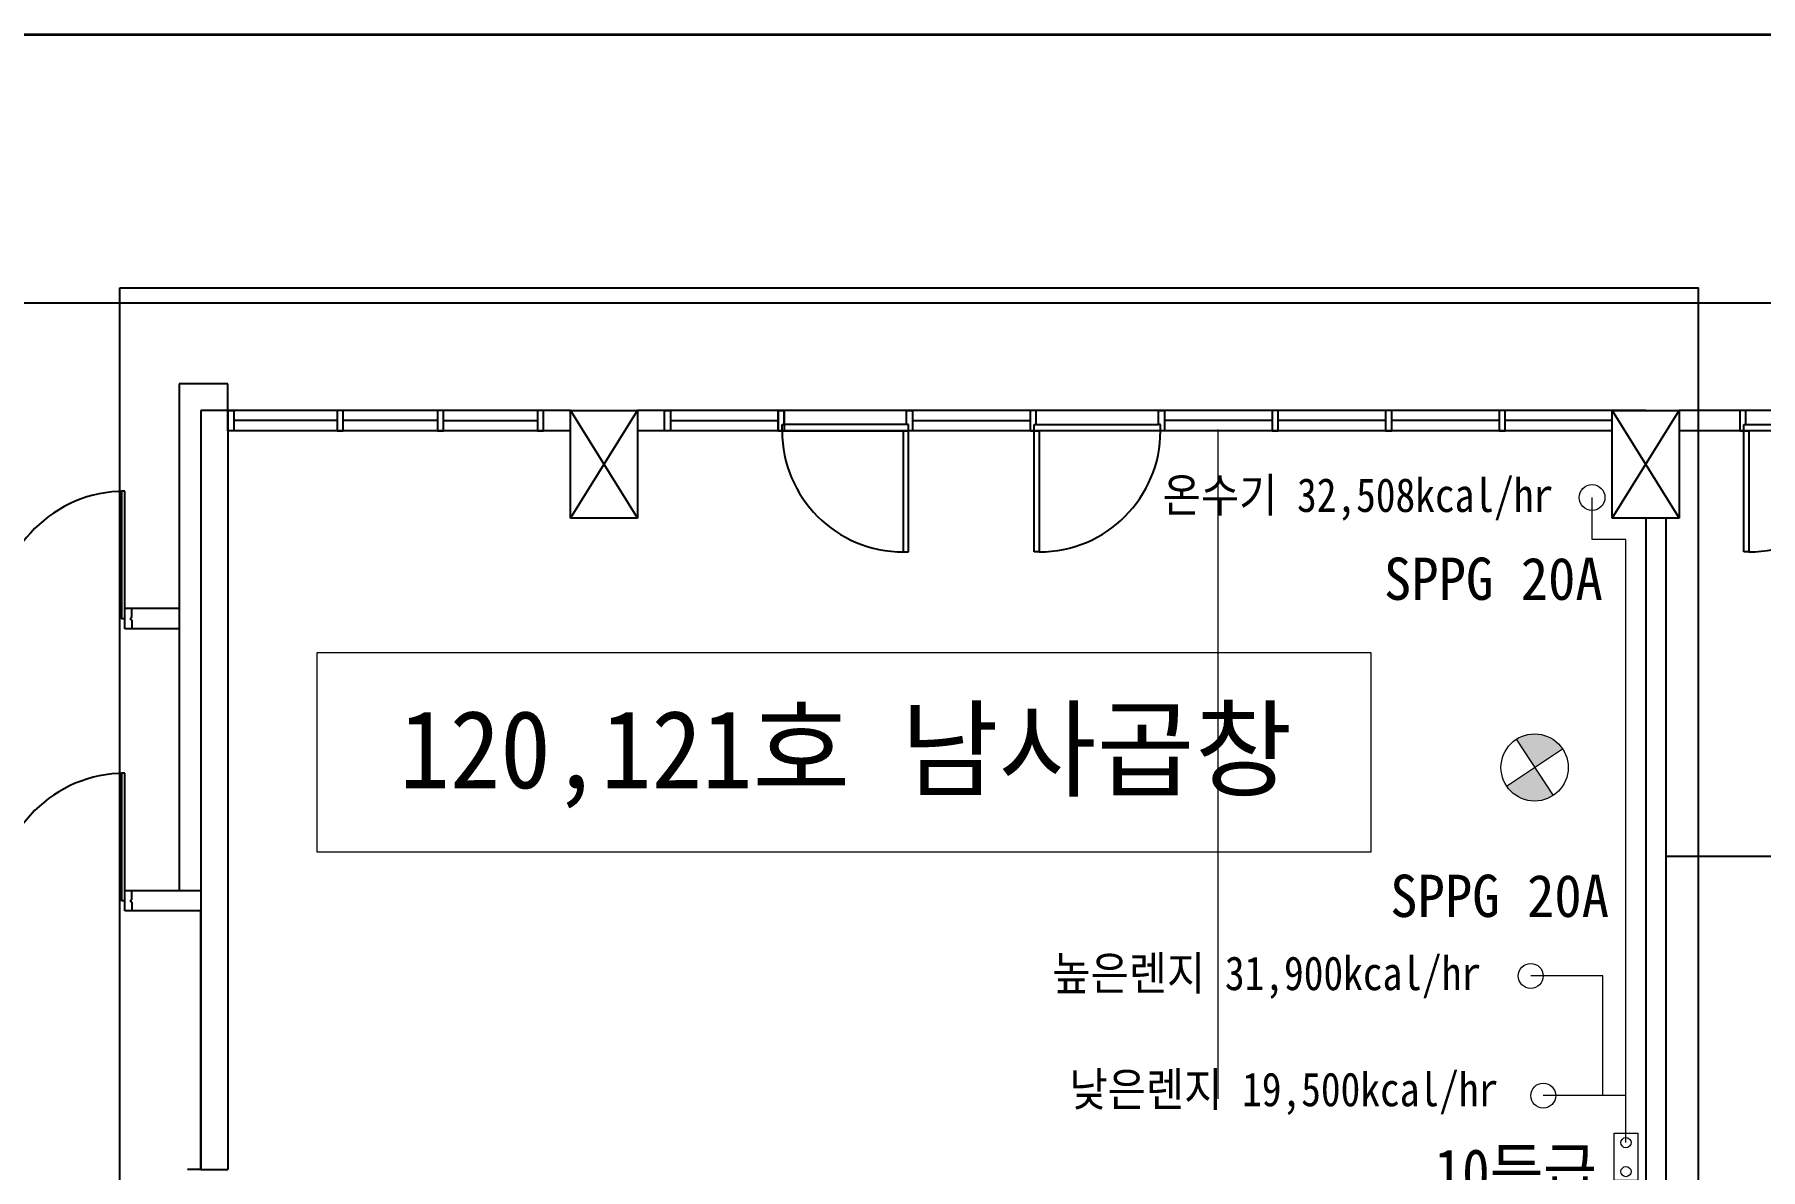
# Model space of a CAD drawing. Header units: millimetres. Extents: x 16332047 to 33387680, y -14835522 to -7015081.
# Drawn here: x 16633298 to 16644856, y -7656108 to -7648503 of the extents above; entities that cross this region are included whole.
import ezdxf
from ezdxf.enums import TextEntityAlignment as Align

# ---------------------------------------------------------------- set-up
doc = ezdxf.new("R2010")
doc.units = ezdxf.units.MM
doc.header["$LTSCALE"] = 300
doc.header["$MEASUREMENT"] = 0
doc.layers.add('건물', color=8, linetype='CONTINUOUS')
doc.layers.add('기존관', color=7, linetype='CONTINUOUS', lineweight=9)
doc.styles.add('돋움체', font='')
doc.styles.get('돋움체').set_extended_font_data('DotumChe')

msp = doc.modelspace()

# ---------------------------------------------------------------- hatches: boundary and pattern name
at = {"layer": '기존관'}
h = msp.add_hatch(color=256, dxfattribs=at)
h.dxf.hatch_style = 1
h.paths.add_polyline_path([(16643220, -7653225), (16643345, -7653414), (16643530, -7653289, 0.410323)])
h.paths.add_polyline_path([(16643345, -7653414), (16643156, -7653540, 0.412784), (16643468, -7653601)])

# ---------------------------------------------------------------- linework, layer by layer
at = {"layer": '건물'}
for p, q in [((16602277, -7648503), (16663041, -7648505)), ((16663041, -7648503), (16602277, -7648503)), ((16662295, -7650303), (16603023, -7650303)), ((16634592, -7650843), (16634268, -7650843)), ((16634268, -7650843), (16634268, -7654240)), ((16634592, -7651023), (16634592, -7650843)), ((16634592, -7651023), (16634412, -7651023)), ((16634412, -7651023), (16634412, -7656108)), ((16634547, -7651023), (16634412, -7651023)), ((16634592, -7651023), (16634592, -7656108)), ((16634592, -7651023), (16634632, -7651023)), ((16634592, -7651158), (16634592, -7651023)), ((16636887, -7651023), (16634592, -7651023)), ((16634632, -7651023), (16634632, -7651158)), ((16635366, -7651023), (16635325, -7651023)), ((16635325, -7651023), (16635325, -7651158)), ((16635366, -7651158), (16635366, -7651023)), ((16636036, -7651023), (16635996, -7651023)), ((16635996, -7651023), (16635996, -7651158)), ((16636036, -7651158), (16636036, -7651023)), ((16636707, -7651023), (16636666, -7651023)), ((16636666, -7651023), (16636666, -7651158)), ((16636707, -7651158), (16636707, -7651023)), ((16636887, -7651023), (16637337, -7651743)), ((16636887, -7651743), (16637337, -7651023)), ((16636887, -7651743), (16636887, -7651023)), ((16636887, -7651023), (16637337, -7651023)), ((16644087, -7651023), (16637337, -7651023)), ((16637337, -7651023), (16637337, -7651743)), ((16637517, -7651023), (16637557, -7651023)), ((16637517, -7651158), (16637517, -7651023)), ((16637557, -7651023), (16637557, -7651158)), ((16638277, -7651023), (16638318, -7651023)), ((16638277, -7651158), (16638277, -7651023)), ((16638318, -7651023), (16638277, -7651023)), ((16638277, -7651023), (16638277, -7651140)), ((16638318, -7651023), (16638318, -7651158)), ((16638318, -7651063), (16638318, -7651023)), ((16638318, -7651117), (16638318, -7651063)), ((16638318, -7651063), (16638318, -7651063)), ((16639137, -7651063), (16639137, -7651023)), ((16639137, -7651023), (16639177, -7651023)), ((16639137, -7651117), (16639137, -7651063)), ((16639137, -7651063), (16639137, -7651063)), ((16639177, -7651023), (16639177, -7651140)), ((16640005, -7651023), (16639965, -7651023)), ((16639965, -7651023), (16639965, -7651140)), ((16640005, -7651063), (16640005, -7651023)), ((16640005, -7651117), (16640005, -7651063)), ((16640005, -7651063), (16640005, -7651063)), ((16640824, -7651063), (16640824, -7651023)), ((16640824, -7651023), (16640865, -7651023)), ((16640824, -7651117), (16640824, -7651063)), ((16640824, -7651063), (16640824, -7651063)), ((16640865, -7651023), (16640865, -7651140)), ((16641625, -7651023), (16641585, -7651023)), ((16641585, -7651023), (16641585, -7651158)), ((16641625, -7651158), (16641625, -7651023)), ((16642386, -7651023), (16642345, -7651023)), ((16642345, -7651023), (16642345, -7651158)), ((16642386, -7651158), (16642386, -7651023)), ((16643146, -7651023), (16643106, -7651023)), ((16643106, -7651023), (16643106, -7651158)), ((16643146, -7651158), (16643146, -7651023)), ((16643862, -7651023), (16644312, -7651743)), ((16643862, -7651743), (16644312, -7651023)), ((16643862, -7651743), (16643862, -7651023)), ((16643862, -7651023), (16644312, -7651023)), ((16651287, -7651023), (16644312, -7651023)), ((16644312, -7651023), (16644312, -7651743)), ((16644757, -7651023), (16644717, -7651023)), ((16644717, -7651023), (16644717, -7651140)), ((16644757, -7651063), (16644757, -7651023)), ((16644757, -7651117), (16644757, -7651063)), ((16644757, -7651063), (16644757, -7651063)), ((16634632, -7651158), (16634592, -7651158)), ((16636887, -7651158), (16634592, -7651158)), ((16635325, -7651090), (16634632, -7651090)), ((16635325, -7651158), (16635366, -7651158)), ((16635996, -7651090), (16635366, -7651090)), ((16635996, -7651158), (16636036, -7651158)), ((16636036, -7651090), (16636666, -7651090)), ((16636666, -7651158), (16636707, -7651158)), ((16643862, -7651158), (16637337, -7651158)), ((16637557, -7651158), (16637517, -7651158)), ((16637557, -7651090), (16638277, -7651090)), ((16638277, -7651140), (16638277, -7651158)), ((16638318, -7651158), (16638277, -7651158)), ((16638277, -7651158), (16638304, -7651158)), ((16638304, -7651158), (16638304, -7651117)), ((16638304, -7651117), (16638318, -7651117)), ((16638304, -7651158), (16639150, -7651158)), ((16638304, -7651158), (16638304, -7651158)), ((16639137, -7651117), (16638318, -7651117)), ((16639150, -7651158), (16639116, -7651158)), ((16639116, -7651158), (16639116, -7651970)), ((16639150, -7651117), (16639137, -7651117)), ((16639150, -7651158), (16639150, -7651117)), ((16639150, -7651970), (16639150, -7651158)), ((16639177, -7651158), (16639150, -7651158)), ((16639177, -7651090), (16639965, -7651090)), ((16639177, -7651140), (16639177, -7651158)), ((16639965, -7651140), (16639965, -7651158)), ((16639965, -7651158), (16639992, -7651158)), ((16639992, -7651158), (16639992, -7651117)), ((16639992, -7651117), (16640005, -7651117)), ((16640838, -7651158), (16639992, -7651158)), ((16639992, -7651158), (16640026, -7651158)), ((16639992, -7651970), (16639992, -7651158)), ((16640005, -7651117), (16640824, -7651117)), ((16640026, -7651158), (16640026, -7651970)), ((16640838, -7651117), (16640824, -7651117)), ((16640838, -7651158), (16640838, -7651117)), ((16640838, -7651158), (16640838, -7651158)), ((16640865, -7651158), (16640838, -7651158)), ((16641585, -7651090), (16640865, -7651090)), ((16640865, -7651140), (16640865, -7651158)), ((16641585, -7651158), (16641625, -7651158)), ((16642345, -7651090), (16641625, -7651090)), ((16642345, -7651158), (16642386, -7651158)), ((16643106, -7651090), (16642386, -7651090)), ((16643106, -7651158), (16643146, -7651158)), ((16643862, -7651090), (16643146, -7651090)), ((16651287, -7651158), (16644312, -7651158)), ((16644717, -7651140), (16644717, -7651158)), ((16644717, -7651158), (16644744, -7651158)), ((16644744, -7651158), (16644744, -7651117)), ((16644744, -7651117), (16644757, -7651117)), ((16645590, -7651158), (16644744, -7651158)), ((16644744, -7651158), (16644778, -7651158)), ((16644744, -7651970), (16644744, -7651158)), ((16644757, -7651117), (16645576, -7651117)), ((16644778, -7651158), (16644778, -7651970)), ((16633904, -7651563), (16633881, -7651563)), ((16633881, -7651563), (16633881, -7652418)), ((16633904, -7652418), (16633904, -7651563)), ((16637337, -7651743), (16636887, -7651743)), ((16644312, -7651743), (16643862, -7651743)), ((16644087, -7651743), (16644087, -7657593)), ((16644087, -7651761), (16644087, -7657593)), ((16644222, -7651743), (16644222, -7657593)), ((16639116, -7651970), (16639150, -7651970)), ((16640026, -7651970), (16639992, -7651970)), ((16644778, -7651970), (16644744, -7651970)), ((16633904, -7652418), (16633881, -7652418)), ((16633949, -7652350), (16633904, -7652350)), ((16633904, -7652485), (16633904, -7652350)), ((16633949, -7652410), (16633944, -7652411)), ((16633944, -7652424), (16633944, -7652411)), ((16633949, -7652426), (16633944, -7652424)), ((16634268, -7652350), (16633949, -7652350)), ((16633949, -7652410), (16633949, -7652350)), ((16633949, -7652426), (16633949, -7652485)), ((16633949, -7652485), (16633904, -7652485)), ((16634268, -7652485), (16633949, -7652485)), ((16633904, -7653453), (16633881, -7653453)), ((16633881, -7653453), (16633881, -7654308)), ((16633904, -7654308), (16633904, -7653453)), ((16646693, -7654010), (16644222, -7654010)), ((16633904, -7654308), (16633881, -7654308)), ((16633949, -7654240), (16633904, -7654240)), ((16633904, -7654375), (16633904, -7654240)), ((16633949, -7654300), (16633944, -7654301)), ((16633944, -7654314), (16633944, -7654301)), ((16634412, -7654240), (16633949, -7654240)), ((16633949, -7654300), (16633949, -7654240)), ((16633949, -7654375), (16633904, -7654375)), ((16633949, -7654316), (16633944, -7654314)), ((16633949, -7654316), (16633949, -7654375)), ((16634412, -7654375), (16633949, -7654375)), ((16634412, -7656108), (16634412, -7654375)), ((16634412, -7656108), (16634322, -7656108)), ((16634412, -7656108), (16634592, -7656108))]:
    msp.add_line(p, q, dxfattribs=at)
msp.add_lwpolyline([(16633870, -7650201), (16644438, -7650201), (16644438, -7657995), (16633870, -7657995)], close=True, dxfattribs=at)
for centre, radius, start, end in [((16639116, -7651158), 812, 180, 270), ((16640026, -7651158), 812, 270, 0), ((16644778, -7651158), 812, 270, 0), ((16633904, -7652418), 855, 90, 180), ((16633904, -7654308), 855, 90, 180)]:
    msp.add_arc(centre, radius, start, end, dxfattribs=at)
at = {"layer": '기존관'}
for p, q in [((16641225, -7655634), (16641225, -7651149)), ((16643728, -7651886), (16643728, -7651605)), ((16643955, -7651886), (16643728, -7651886)), ((16643955, -7655928), (16643955, -7651886)), ((16643220, -7653225), (16643468, -7653601)), ((16643156, -7653540), (16643530, -7653289)), ((16643799, -7654811), (16643317, -7654811)), ((16643799, -7655613), (16643799, -7654811)), ((16643955, -7655613), (16643401, -7655613))]:
    msp.add_line(p, q, dxfattribs=at)
for points in [[(16635192, -7652643), (16642247, -7652643), (16642247, -7653981), (16635192, -7653981)], [(16643876, -7655865), (16644034, -7655865), (16644034, -7656181), (16643876, -7656181)]]:
    msp.add_lwpolyline(points, close=True, dxfattribs=at)
for centre, radius in [((16643728, -7651605), 86.4), ((16643343, -7653414), 225), ((16643317, -7654811), 83.4), ((16643401, -7655613), 83.4), ((16643955, -7655928), 34.2), ((16643955, -7656122), 34.2)]:
    msp.add_circle(centre, radius, dxfattribs=at)

# ---------------------------------------------------------------- texts
at = {"layer": '기존관', "style": '돋움체', "width": 0.9}
for s, height, p in [('온수기 32,508kcal/hr', 226.8, (16640852, -7651702, 0)), ('높은렌지 31,900kcal/hr', 226.8, (16640113, -7654906, 0)), ('낮은렌지 19,500kcal/hr', 226.8, (16640228, -7655684, 0)), ('10등급', 317.5, (16642673, -7656287, 0))]:
    msp.add_text(s, height=height, dxfattribs=at).set_placement(p)
at = {"layer": '기존관', "style": '돋움체'}
for p in [(16642334, -7652291, 0), (16642376, -7654416, 0)]:
    msp.add_text('SPPG 20A', height=283.5, rotation=0, dxfattribs=at).set_placement(p)
msp.add_text('120,121호 남사곱창', height=522.55, dxfattribs=at).set_placement((16638732, -7653553), align=Align.CENTER)

doc.saveas('drawing.dxf')
